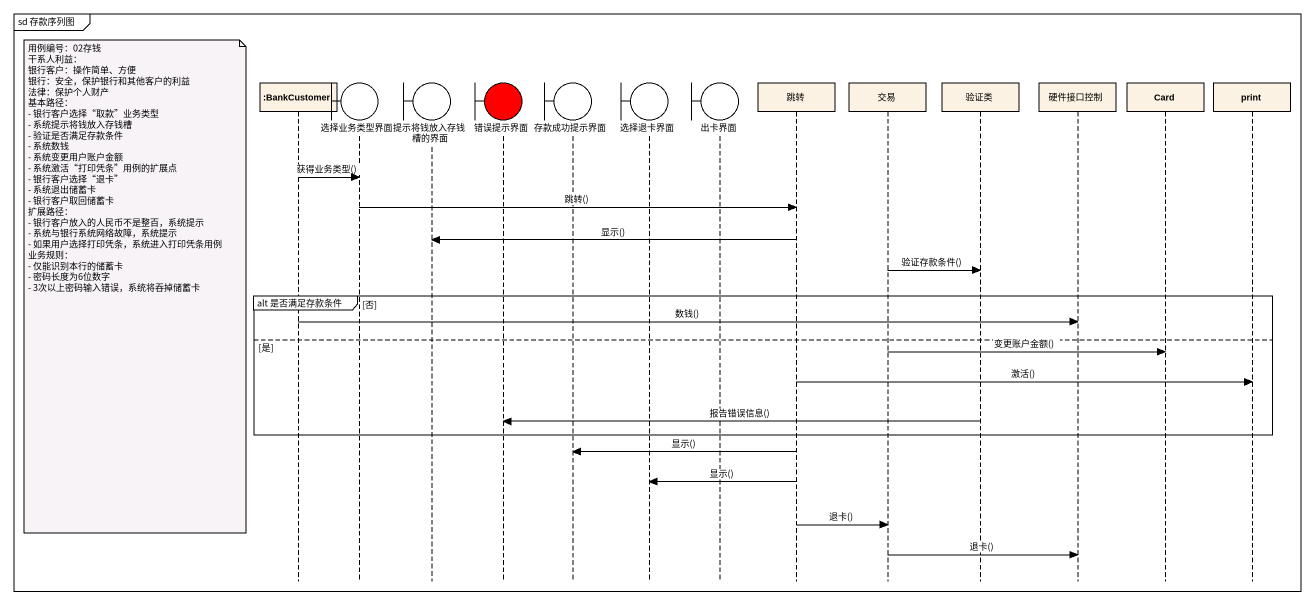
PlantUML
@startuml
mainframe sd 存款序列图
hide footbox
participant ":BankCustomer" as BankCustomer
boundary 选择业务类型界面
boundary 提示将钱放入存钱槽的界面
boundary 错误提示界面 #FF0000
boundary 存款成功提示界面
boundary 选择退卡界面
boundary 出卡界面
participant 跳转
participant 交易
participant 验证类
participant 硬件接口控制
participant "Card" as Card_
participant print

BankCustomer -> 选择业务类型界面 : 获得业务类型()
选择业务类型界面 -> 跳转 : 跳转()
跳转 -> 提示将钱放入存钱槽的界面 : 显示()
交易 -> 验证类 : 验证存款条件()
note left of BankCustomer
  用例编号：02存钱
  干系人利益：
  银行客户：操作简单、方便
  银行：安全，保护银行和其他客户的利益
  法律：保护个人财产
  基本路径：
  - 银行客户选择“取款”业务类型
  - 系统提示将钱放入存钱槽
  - 验证是否满足存款条件
  - 系统数钱
  - 系统变更用户账户金额
  - 系统激活“打印凭条”用例的扩展点
  - 银行客户选择“退卡”
  - 系统退出储蓄卡
  - 银行客户取回储蓄卡
  扩展路径：
  - 银行客户放入的人民币不是整百，系统提示
  - 系统与银行系统网络故障，系统提示
  - 如果用户选择打印凭条，系统进入打印凭条用例
  业务规则：
  - 仅能识别本行的储蓄卡
  - 密码长度为6位数字
  - 3次以上密码输入错误，系统将吞掉储蓄卡
end note
group alt 是否满足存款条件 [否]
  BankCustomer -> 硬件接口控制 : 数钱()
else 是
  交易 -> Card_ : 变更账户金额()
  跳转 -> print : 激活()
  验证类 -> 错误提示界面 : 报告错误信息()
end
跳转 -> 存款成功提示界面 : 显示()
跳转 -> 选择退卡界面 : 显示()
跳转 -> 交易 : 退卡()
交易 -> 硬件接口控制 : 退卡()
@enduml
